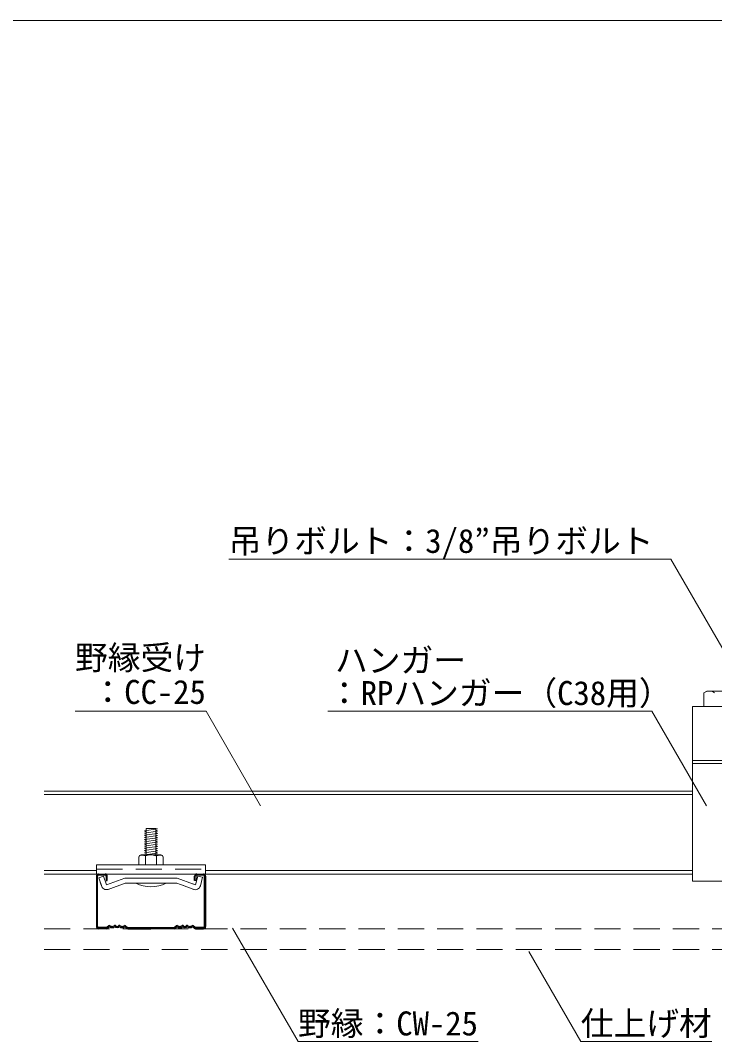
# Model space of a CAD drawing. Units: millimetres on the paper, enlarged 40 times, with parts at other scales. Extents: x -7800 to 7800, y -5578 to 5485.
# Drawn here: x 2351 to 3623, y -4270 to -2400 of the extents above; entities that cross this region are included whole.
import ezdxf
from ezdxf.enums import TextEntityAlignment as Align

# ---------------------------------------------------------------- set-up
doc = ezdxf.new("R2010")
doc.units = ezdxf.units.MM
doc.header["$LTSCALE"] = 40
doc.linetypes.add('DASHED1', pattern=[1.8, 1.2, -0.6])
for name, color, linetype, lineweight in [('7-1_吊り材', 7, 'Continuous', 18), ('7-2_野縁受け', 3, 'Continuous', 18), ('7-3_野縁', 2, 'Continuous', 25), ('7-6_文字', 7, 'Continuous', 18), ('7-A_クリップ', 7, 'Continuous', 18), ('7-B_ビス', 3, 'Continuous', 18), ('7-C_パネル', 7, 'DASHED1', 18), ('7-D', 4, 'DASHED1', 9), ('F-2_太線１', 3, 'Continuous', 18)]:
    doc.layers.add(name, color=color, linetype=linetype, lineweight=lineweight)
doc.styles.add('ＭＳ ゴシック', font='')
doc.styles.get('ＭＳ ゴシック').set_extended_font_data('MS Gothic')

msp = doc.modelspace()

# ---------------------------------------------------------------- linework, layer by layer
at = {"layer": '7-1_吊り材'}
for p, q in [((3608.52, -3628.05), (3603.27, -3631.09)), ((3608.52, -3628.05), (3676.42, -3628.05)), ((3603.27, -3656.05), (3603.27, -3631.09)), ((3582.47, -3976.05), (3582.47, -3656.05)), ((3603.27, -3656.05), (3681.67, -3656.05)), ((3582.47, -3755.25), (3702.47, -3755.25)), ((3582.47, -3760.79), (3702.47, -3760.79)), ((3702.47, -3976.05), (3582.47, -3976.05))]:
    msp.add_line(p, q, dxfattribs=at)
msp.add_lwpolyline([(3582.47, -3656.05), (3702.47, -3656.05), (3702.47, -3976.05)], dxfattribs=at)
for centre, radius, start, end in [((3616.08, -3655.14), 27.25, 96.34294, 118.04132), ((3612.4, -3647.56), 19.52, 57.57118, 88.04459)]:
    msp.add_arc(centre, radius, start, end, dxfattribs=at)
at = {"layer": '7-2_野縁受け'}
for p, q in [((2394.62, -3811.25), (3582.47, -3811.25)), ((2394.62, -3817.65), (3582.47, -3817.65)), ((2394.62, -3956.85), (2490.47, -3956.85)), ((2394.62, -3963.25), (2490.47, -3963.25)), ((2690.47, -3956.85), (3582.47, -3956.85)), ((2690.47, -3963.25), (3582.47, -3963.25))]:
    msp.add_line(p, q, dxfattribs=at)
at = {"layer": '7-3_野縁'}
for p, q in [((2494.47, -3963.25), (2506.47, -3963.25)), ((2674.47, -3963.25), (2686.47, -3963.25)), ((2490.47, -3967.25), (2490.47, -4059.08)), ((2492.47, -4059.08), (2492.47, -3967.25)), ((2506.47, -3965.25), (2494.47, -3965.25)), ((2508.47, -3967.25), (2508.47, -3975.25)), ((2508.47, -3975.25), (2510.47, -3975.25)), ((2510.47, -3975.25), (2510.47, -3967.25)), ((2670.47, -3975.25), (2670.47, -3967.25)), ((2672.47, -3975.25), (2670.47, -3975.25)), ((2672.47, -3967.25), (2672.47, -3975.25)), ((2686.47, -3965.25), (2674.47, -3965.25)), ((2688.47, -4059.08), (2688.47, -3967.25)), ((2690.47, -3967.25), (2690.47, -4059.08)), ((2513.08, -4057.84), (2510.26, -4060.67)), ((2510.26, -4060.67), (2513.08, -4057.84)), ((2543.91, -4057.84), (2546.74, -4060.67)), ((2637.09, -4057.84), (2634.26, -4060.67)), ((2667.92, -4057.84), (2670.74, -4060.67)), ((2670.74, -4060.67), (2667.92, -4057.84)), ((2494.47, -4061.25), (2508.84, -4061.25)), ((2508.84, -4061.25), (2494.5, -4061.25)), ((2508.84, -4063.25), (2494.5, -4063.25)), ((2508.84, -4063.25), (2494.5, -4063.25)), ((2514.5, -4059.25), (2511.67, -4062.08)), ((2514.5, -4059.25), (2511.67, -4062.08)), ((2542.5, -4059.25), (2545.33, -4062.08)), ((2548.09, -4063.25), (2590.44, -4063.25)), ((2548.16, -4061.25), (2632.84, -4061.25)), ((2632.79, -4063.25), (2590.44, -4063.25)), ((2638.5, -4059.25), (2635.67, -4062.08)), ((2666.5, -4059.25), (2669.33, -4062.08)), ((2666.5, -4059.25), (2669.33, -4062.08)), ((2672.16, -4061.25), (2686.5, -4061.25)), ((2686.47, -4061.25), (2672.16, -4061.25)), ((2672.16, -4063.25), (2686.5, -4063.25)), ((2672.16, -4063.25), (2686.5, -4063.25))]:
    msp.add_line(p, q, dxfattribs=at)
for centre, radius, start, end in [((2494.47, -3967.25), 4, 90.00299, 180.00299), ((2506.47, -3967.25), 4, 0.00299, 90.00299), ((2674.47, -3967.25), 4, 89.99699, 179.99699), ((2686.47, -3967.25), 4, 359.99699, 89.99699), ((2494.47, -3967.25), 2, 90, 180), ((2506.47, -3967.25), 2, 0.00699, 90), ((2674.47, -3967.25), 2, 90, 180), ((2686.47, -3967.25), 2, 0, 90), ((2514.5, -4059.25), 2, 46.39717, 135), ((2519.5, -4054), 5.25, 226.39717, 313.60281), ((2524.5, -4059.25), 2, 36.86989, 133.60281), ((2528.5, -4056.25), 3, 216.86989, 323.1301), ((2532.5, -4059.25), 2, 46.39717, 143.1301), ((2532.5, -4059.25), 2, 36.86989, 143.1301), ((2537.5, -4054), 5.25, 226.39717, 313.60281), ((2542.5, -4059.25), 2, 44.99998, 133.60281), ((2638.5, -4059.25), 2, 46.39719, 135.00002), ((2643.5, -4054), 5.25, 226.39719, 313.60283), ((2648.5, -4059.25), 2, 36.8699, 143.13011), ((2648.5, -4059.25), 2, 36.8699, 133.60283), ((2652.5, -4056.25), 3, 216.8699, 323.13011), ((2656.5, -4059.25), 2, 46.39719, 143.13011), ((2661.5, -4054), 5.25, 226.39719, 313.60283), ((2666.5, -4059.25), 2, 45, 133.60283), ((2494.47, -4059.25), 4, 177.476, 270), ((2494.47, -4059.25), 4, 177.476, 270), ((2494.47, -4059.25), 2, 180, 270), ((2508.84, -4059.25), 2, 270, 314.99998), ((2508.84, -4059.25), 2, 269.99998, 314.99998), ((2508.84, -4059.25), 4, 270, 315), ((2508.84, -4059.25), 4, 270, 314.99998), ((2519.5, -4054), 7.25, 226.39717, 313.60281), ((2528.5, -4056.25), 5, 216.86989, 323.1301), ((2537.5, -4054), 7.25, 226.39717, 313.60281), ((2548.16, -4059.25), 4, 225, 270), ((2548.16, -4059.25), 2, 225, 270), ((2632.84, -4059.25), 2, 270, 315), ((2632.84, -4059.25), 4, 270, 315), ((2643.5, -4054), 7.25, 226.39719, 313.60283), ((2652.5, -4056.25), 5, 216.8699, 323.13011), ((2661.5, -4054), 7.25, 226.39719, 313.60283), ((2672.16, -4059.25), 4, 225, 270), ((2672.16, -4059.25), 4, 225.00002, 270), ((2672.16, -4059.25), 2, 225.00002, 270), ((2672.16, -4059.25), 2, 225, 270), ((2686.47, -4059.25), 4, 270, 2.524), ((2686.47, -4059.25), 4, 269.99997, 2.524), ((2686.47, -4059.25), 2, 270, 0)]:
    msp.add_arc(centre, radius, start, end, dxfattribs=at)
at = {"layer": '7-6_文字'}
for p, q in [((2732.87, -3386.23), (3542.87, -3386.23)), ((3542.87, -3386.23), (3642.87, -3559.43)), ((2451.31, -3664.81), (2691.31, -3664.81)), ((2691.31, -3664.81), (2791.31, -3838.02)), ((2914.56, -3664.81), (3508.11, -3664.81)), ((3508.11, -3664.81), (3608.11, -3838.02)), ((2859.78, -4269.98), (2739.78, -4062.13)), ((3377.73, -4269.98), (3282.63, -4105.25)), ((2859.78, -4269.98), (3189.78, -4269.98)), ((3377.73, -4269.98), (3617.73, -4269.98))]:
    msp.add_line(p, q, dxfattribs=at)
at = {"layer": '7-A_クリップ'}
for p, q in [((2490.47, -3946.05), (2490.47, -3963.25)), ((2490.47, -3946.05), (2690.47, -3946.05)), ((2690.47, -3963.25), (2690.47, -3946.05)), ((2490.47, -3963.25), (2690.47, -3963.25)), ((2502.35, -3963.18), (2496.35, -3963.18)), ((2503.3, -3967.21), (2494.66, -3970.36)), ((2503.3, -3967.21), (2494.66, -3970.36)), ((2500.26, -3985.74), (2494.66, -3970.36)), ((2499.44, -3983.49), (2494.66, -3970.36)), ((2509.05, -3982.99), (2503.3, -3967.21)), ((2509.05, -3982.99), (2503.3, -3967.21)), ((2542.5, -3970.81), (2509.05, -3982.99)), ((2512.12, -3991.22), (2542.91, -3980.01)), ((2542.5, -3970.81), (2590.47, -3970.81)), ((2545.62, -3980.01), (2542.91, -3980.01)), ((2590.47, -3980.01), (2545.62, -3980.01)), ((2638.44, -3970.81), (2590.47, -3970.81)), ((2638.44, -3970.81), (2590.47, -3970.81)), ((2638.44, -3970.81), (2590.47, -3970.81)), ((2590.47, -3980.01), (2635.32, -3980.01)), ((2590.47, -3980.01), (2629.39, -3980.01)), ((2590.47, -3980.01), (2627.05, -3980.01)), ((2628.42, -3980.01), (2635.32, -3980.01)), ((2630.39, -3980.01), (2638.04, -3980.01)), ((2651.01, -3984.74), (2638.04, -3980.01)), ((2638.44, -3970.81), (2668.05, -3981.59)), ((2666.88, -3981.16), (2671.89, -3982.99)), ((2671.89, -3982.99), (2676.24, -3966.77)), ((2676.24, -3966.77), (2685.13, -3969.15)), ((2680.89, -3984.96), (2685.13, -3969.15)), ((2668.82, -3991.22), (2648.05, -3983.66))]:
    msp.add_line(p, q, dxfattribs=at)
at = {"layer": '7-A_クリップ', "linetype": 'DASHED1'}
msp.add_line((2490.47, -3954.05), (2690.47, -3954.05), dxfattribs=at)
at = {"layer": '7-A_クリップ', "color": 4, "lineweight": 9}
msp.add_line((2632.71, -3980.01), (2626, -3980.01), dxfattribs=at)
at = {"layer": '7-A_クリップ'}
for centre, start, end in [((2508.9, -3982.59), 200, 300), ((2672, -3982.58), 245, 345)]:
    msp.add_arc(centre, 9.2, start, end, dxfattribs=at)
at = {"layer": '7-B_ビス'}
for p, q in [((2602.47, -3884.64), (2578.47, -3888.01)), ((2578.47, -3888.01), (2581.47, -3889.59)), ((2602.47, -3888.64), (2578.47, -3892.01)), ((2581.47, -3880.01), (2599.47, -3880.01)), ((2581.47, -3928.05), (2581.47, -3880.01)), ((2602.47, -3880.64), (2599.47, -3880.01)), ((2599.47, -3928.05), (2599.47, -3880.13)), ((2602.47, -3884.64), (2599.47, -3883.06)), ((2602.47, -3888.64), (2599.47, -3887.06)), ((2578.47, -3892.01), (2581.47, -3893.59)), ((2602.47, -3892.64), (2578.47, -3896.01)), ((2578.47, -3896.01), (2581.47, -3897.59)), ((2602.47, -3896.64), (2578.47, -3900.01)), ((2578.47, -3900.01), (2581.47, -3901.59)), ((2602.47, -3900.64), (2578.47, -3904.01)), ((2578.47, -3904.01), (2581.47, -3905.59)), ((2602.47, -3904.64), (2578.47, -3908.01)), ((2578.47, -3908.01), (2581.47, -3909.59)), ((2602.47, -3908.64), (2578.47, -3912.01)), ((2602.47, -3892.64), (2599.47, -3891.06)), ((2602.47, -3896.64), (2599.47, -3895.06)), ((2602.47, -3900.64), (2599.47, -3899.06)), ((2602.47, -3904.64), (2599.47, -3903.06)), ((2602.47, -3908.64), (2599.47, -3907.06)), ((2578.47, -3912.01), (2581.47, -3913.59)), ((2602.47, -3912.64), (2578.47, -3916.01)), ((2578.47, -3916.01), (2581.47, -3917.59)), ((2602.47, -3916.64), (2578.47, -3920.01)), ((2578.47, -3920.01), (2581.47, -3921.59)), ((2602.47, -3920.64), (2578.47, -3924.01)), ((2578.47, -3924.01), (2581.47, -3925.59)), ((2578.47, -3924.01), (2581.47, -3925.59)), ((2602.47, -3924.64), (2578.47, -3928.01)), ((2602.47, -3924.64), (2578.47, -3928.01)), ((2602.47, -3912.64), (2599.47, -3911.06)), ((2602.47, -3916.64), (2599.47, -3915.06)), ((2602.47, -3920.64), (2599.47, -3919.06)), ((2602.47, -3924.64), (2599.47, -3923.06)), ((2602.47, -3924.64), (2599.47, -3923.06)), ((2601.36, -3928.05), (2599.47, -3927.06)), ((2601.36, -3928.05), (2599.47, -3927.06)), ((2568.47, -3932.05), (2568.47, -3946.05)), ((2568.47, -3946.05), (2612.47, -3946.05)), ((2571.15, -3928.72), (2569.27, -3929.66)), ((2571.15, -3928.72), (2569.27, -3929.66)), ((2572.47, -3928.05), (2608.47, -3928.05)), ((2573.91, -3928.41), (2580.47, -3930.06)), ((2573.91, -3928.41), (2580.47, -3930.06)), ((2580.47, -3930.06), (2580.47, -3930.12)), ((2580.47, -3930.12), (2580.47, -3946.05)), ((2599.36, -3929.62), (2600.47, -3930.03)), ((2599.36, -3929.62), (2600.47, -3930.03)), ((2607.05, -3928.4), (2600.47, -3930.03)), ((2607.05, -3928.4), (2600.47, -3930.03)), ((2600.47, -3930.03), (2600.47, -3946.05)), ((2609.78, -3928.7), (2611.65, -3929.62)), ((2609.78, -3928.7), (2611.65, -3929.62)), ((2612.47, -3932.05), (2612.47, -3946.05)), ((2618.47, -3980.01), (2562.47, -3980.01))]:
    msp.add_line(p, q, dxfattribs=at)
msp.add_lwpolyline([(2602.47, -3880.64), (2578.47, -3884.01), (2581.47, -3885.59)], dxfattribs=at)
for centre, radius, start, end in [((2572.47, -3932.05), 4, 90, 180), ((2572.94, -3932.29), 4, 75.94201, 116.60205), ((2572.94, -3932.29), 4, 75.94201, 116.60205), ((2590.47, -3954.06), 26, 70.01815, 112.61985), ((2590.47, -3954.06), 26, 70.01815, 112.61985), ((2608.01, -3932.29), 4, 63.73468, 103.86023), ((2608.01, -3932.29), 4, 63.73468, 103.86023), ((2608.47, -3932.05), 4, 0, 90), ((2590.47, -3924.01), 62.61, 243.43494, 296.56505)]:
    msp.add_arc(centre, radius, start, end, dxfattribs=at)
at = {"layer": '7-C_パネル'}
for p, q in [((2394.62, -4063.25), (3998.47, -4063.25)), ((2394.62, -4101.25), (3998.47, -4101.25))]:
    msp.add_line(p, q, dxfattribs=at)
at = {"layer": '7-D', "color": 7, "lineweight": 18}
msp.add_line((2690.47, -4059.25), (2690.47, -4063.25), dxfattribs=at)
at = {"layer": 'F-2_太線１'}
msp.add_line((78.17, -2399.73), (4458.58, -2399.73), dxfattribs=at)

# ---------------------------------------------------------------- texts
at = {"layer": '7-6_文字', "style": 'ＭＳ ゴシック'}
for s, p in [('吊りボルト：3/8”吊りボルト', (2732.87, -3388.23)), ('野縁受け', (2451.31, -3602.02)), ('ハンガー', (2927.56, -3606.81)), ('：CC-25', (2481.31, -3664.81)), ('：RPハンガー（C38用）', (2914.56, -3666.81)), ('野縁：CW-25', (2859.78, -4271.98)), ('仕上げ材', (3377.73, -4271.98))]:
    msp.add_text(s, height=43.99, dxfattribs=at).set_placement(p, align=Align.BOTTOM_LEFT)

doc.saveas('drawing.dxf')
